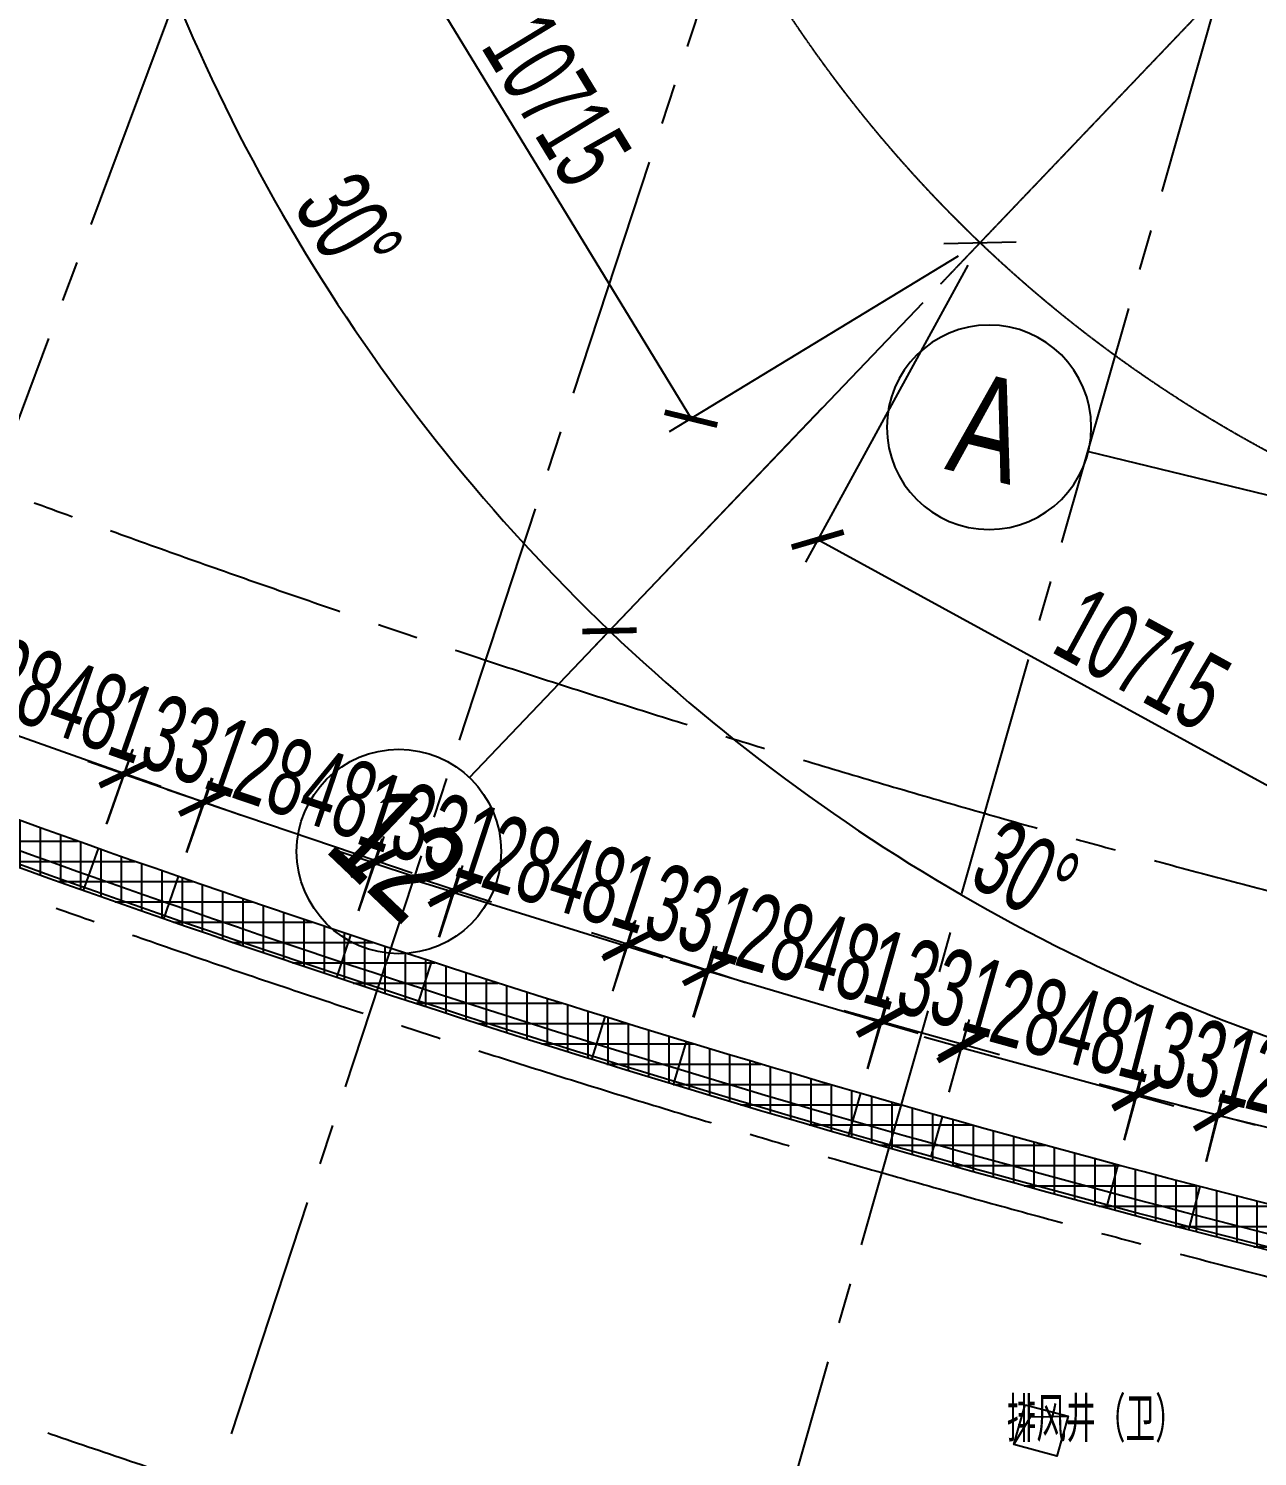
# Model space of a CAD drawing. Extents: x -668578 to 2331563, y -1202445 to 1620273.
# Drawn here: x 1367263 to 1386500, y 81021 to 103375 of the extents above; entities that cross this region are included whole.
import ezdxf
from ezdxf.enums import TextEntityAlignment as Align

# ---------------------------------------------------------------- set-up
doc = ezdxf.new("R2010")
doc.units = 0
for name, pattern in [('CENTER2', [28.575000000000003, 19.05, -3.175, 3.175, -3.175]), ('CONTINOUS', [0]), ('DOTE', [2.4200000000000004, 2, -0.2, 0.02, -0.2])]:
    doc.linetypes.add(name, pattern=pattern)
doc.layers.get('0').update_dxf_attribs({"color": 8})
doc.layers.get('Defpoints').update_dxf_attribs({"color": 8})
for name, color, linetype in [('#填充层', 8, 'Continuous'), ('#幕墙线-平面', 8, 'Continuous'), ('#标注', 8, 'Continuous'), ('#轴线', 8, 'CENTER2'), ('A-BEAM-PLAN-C', 8, 'Continuous'), ('A-DIMS-150', 8, 'Continuous'), ('A-ROOF-DRAN', 8, 'Continuous'), ('C-AXIS', 8, 'DOTE'), ('dim', 8, 'Continuous'), ('WALL', 8, 'Continuous'), ('外轮廓', 8, 'Continuous'), ('建-文字', 8, 'Continuous')]:
    doc.layers.add(name, color=color, linetype=linetype)
doc.styles.add('JHZX', font='jrs.shx', dxfattribs={"width": 0.6, "bigfont": 'jhz.shx'})
doc.styles.add('XD2008', font='xd-hzs.shx', dxfattribs={"width": 0.7, "bigfont": 'xd-hztxt.shx'})
doc.dimstyles.new('JZBZ-400', dxfattribs={"dimscale": 400, "dimtxt": 3, "dimasz": 1.5, "dimexe": 1, "dimexo": 1, "dimgap": 0.5, "dimtad": 1, "dimdec": 0, "dimdsep": 46, "dimtxsty": 'JHZX', "dimblk1": 'ARCHTICK', "dimblk2": 'ARCHTICK', "dimsah": 1, "dimcen": 0, "dimclrd": 1, "dimclre": 1, "dimclrt": 2, "dimazin": 2, "dimtfac": 1, "dimtdec": 0, "dimtix": 1, "dimtmove": 0, "dimatfit": 3, "dimfxl": 0, "dimtolj": 1, "dimlwd": -1, "dimlwe": -1, "dimarcsym": 0})

# ---------------------------------------------------------------- blocks, each defined once
blk = doc.blocks.new('_ARCHTICK')
at = {"color": 0, "linetype": 'ByBlock', "const_width": 0.15}
blk.add_lwpolyline([(-0.5, -0.5), (0.5, 0.5)], dxfattribs=at)
blk = doc.blocks.new('*D2939')
at = {"layer": '#标注', "ltscale": 300, "transparency": 16777216}
for p, q in [((-1772.791618300945, -1481.365197545436), (-9341.748198340536, -7862.657879242006)), ((165913.7732030131, -92055.65823940704), (164727.0996400029, -101884.2800072265))]:
    blk.add_line(p, q, dxfattribs=at)
blk.add_arc((197092.1482162317, 166179.1797920645), 269610.2124900237, 220.1338192809485, 263.1156299250187, dxfattribs=at)
at = {"layer": 'Defpoints', "color": 0, "ltscale": 300, "transparency": 16777216}
for p in [(197092.1482162317, 166179.1797920645), (-1466.975190824596, -1223.535190204158), (40379.67516651106, -53208.30268940322), (165961.7196095993, -91658.54220838404)]:
    blk.add_point(p, dxfattribs=at)
at = {"layer": '#标注', "ltscale": 300, "transparency": 16777216, "xscale": 600, "yscale": 600, "zscale": 600}
for p, rotation in [((-9035.931770864163, -7604.827871900749), 130.1338192809485), ((164775.0460465892, -101487.1639762035), 353.1156299250187)]:
    blk.add_blockref('_ARCHTICK', p, dxfattribs=dict(at, rotation=rotation))
at = {"layer": '#标注', "ltscale": 300, "transparency": 16777216, "insert": (69341.55334645722, -70334.48968467087), "char_height": 1200, "attachment_point": 5, "rotation": 331.6247246029835, "style": 'JHZX'}
blk.add_mtext('\\A1;42.98°', dxfattribs=at)
blk = doc.blocks.new('*U2924')
at = {"linetype": 'ByBlock'}
blk.add_line((-8.960830237663566e-17, -20), (0, 0), dxfattribs=at)
blk.add_circle((0, -24), 4, dxfattribs=at)
at = {"color": 253, "linetype": 'ByBlock', "style": 'JHZX', "width": 0.75}
blk.add_attdef('AXES', text='', height=4, dxfattribs=at).set_placement((0, -24), align=Align.MIDDLE_CENTER)
blk = doc.blocks.new('*U2976')
at = {"linetype": 'ByBlock'}
blk.add_line((20, 4.898587196589413e-16), (0, 0), dxfattribs=at)
blk.add_circle((24, 0), 4, dxfattribs=at)
at = {"color": 253, "linetype": 'ByBlock', "style": 'JHZX', "width": 0.75}
blk.add_attdef('AXES', text='', height=4, dxfattribs=at).set_placement((23.99999999999997, 0), align=Align.MIDDLE_CENTER)
blk = doc.blocks.new('*D2950')
at = {"layer": '#标注', "ltscale": 300, "transparency": 16777216}
for p, q in [((133390.0355047297, -15100.92370005199), (126192.5632046771, -17209.57077577114)), ((139311.267988294, -24828.53466124451), (134132.3976712741, -30253.41274646028))]:
    blk.add_line(p, q, dxfattribs=at)
blk.add_arc((154502.6209182229, -8915.558944607517), 29099.9999999962, 196.3290280231245, 226.3290280231343, dxfattribs=at)
at = {"layer": 'Defpoints', "color": 0, "ltscale": 300, "transparency": 16777216}
for p in [(154502.6209182229, -8915.558944607517), (133773.900694066, -14988.46252268027), (128421.4013697912, -21822.14590113019), (139587.4744052019, -24539.20783003292)]:
    blk.add_point(p, dxfattribs=at)
at = {"layer": '#标注', "ltscale": 300, "transparency": 16777216, "xscale": 600, "yscale": 600, "zscale": 600}
for p, rotation in [((126576.4283940134, -17097.10959839943), 106.3290280231245), ((134408.6040881819, -29964.08591524868), 316.3290280231343)]:
    blk.add_blockref('_ARCHTICK', p, dxfattribs=dict(at, rotation=rotation))
at = {"layer": '#标注', "ltscale": 300, "transparency": 16777216, "insert": (130328.8878681514, -23630.19894780376), "char_height": 1200, "attachment_point": 5, "rotation": 301.32902802312935, "style": 'JHZX'}
blk.add_mtext('\\A1;30°', dxfattribs=at)
blk = doc.blocks.new('*D2986')
at = {"layer": '#标注', "ltscale": 300, "transparency": 16777216}
for p, q in [((140017.0266164594, -24239.17616108882), (137475.6879236774, -28886.61252145324)), ((137667.5996026355, -28535.65681558783), (147068.9207415017, -33676.54295600543)), ((149418.3477553256, -29380.06230150642), (146877.0090625436, -34027.49866187084))]:
    blk.add_line(p, q, dxfattribs=at)
at = {"layer": 'Defpoints', "color": 0, "ltscale": 300, "transparency": 16777216}
for p in [(140208.9382954175, -23888.22045522341), (149610.2594342837, -29029.106595641), (147068.9207415017, -33676.54295600543)]:
    blk.add_point(p, dxfattribs=at)
at = {"layer": '#标注', "ltscale": 300, "transparency": 16777216, "xscale": 600, "yscale": 600, "zscale": 600}
for p, rotation in [((137667.5996026355, -28535.65681558783), 151.3290179572674), ((147068.9207415017, -33676.54295600543), 331.3290179572674)]:
    blk.add_blockref('_ARCHTICK', p, dxfattribs=dict(at, rotation=rotation))
at = {"layer": '#标注', "ltscale": 300, "transparency": 16777216, "insert": (142752.0835299847, -30404.1884740658), "char_height": 1200, "attachment_point": 5, "rotation": 331.32901795726735, "style": 'JHZX'}
blk.add_mtext('\\A1;10715', dxfattribs=at)
blk = doc.blocks.new('*D2987')
at = {"layer": '#标注', "ltscale": 300, "transparency": 16777216}
for p, q in [((134295.9201880385, -14943.40260763427), (129771.3381402881, -17697.53121179328)), ((130113.0163824813, -17489.55049438957), (135684.356247672, -26642.34905938437)), ((139867.2600532292, -24096.20117262906), (135342.6780054788, -26850.32977678808))]:
    blk.add_line(p, q, dxfattribs=at)
at = {"layer": 'Defpoints', "color": 0, "ltscale": 300, "transparency": 16777216}
for p in [(134637.5984302317, -14735.42189023057), (140208.9382954224, -23888.22045522535), (135684.356247672, -26642.34905938437)]:
    blk.add_point(p, dxfattribs=at)
at = {"layer": '#标注', "ltscale": 300, "transparency": 16777216, "xscale": 600, "yscale": 600, "zscale": 600}
for p, rotation in [((130113.0163824813, -17489.55049438957), 121.3290179573024), ((135684.356247672, -26642.34905938437), 301.3290179573024)]:
    blk.add_blockref('_ARCHTICK', p, dxfattribs=dict(at, rotation=rotation))
at = {"layer": '#标注', "ltscale": 300, "transparency": 16777216, "insert": (133582.042799463, -21649.98834207956), "char_height": 1200, "attachment_point": 5, "rotation": 301.32901795730237, "style": 'JHZX'}
blk.add_mtext('\\A1;10715', dxfattribs=at)
blk = doc.blocks.new('*D2990')
at = {"layer": '#标注', "ltscale": 300, "transparency": 16777216}
for p, q in [((139311.267988297, -24828.5346612455), (134132.3976712739, -30253.41274646215)), ((149303.0112213711, -30292.27662998808), (147530.4170065328, -37579.79402273084))]:
    blk.add_line(p, q, dxfattribs=at)
blk.add_arc((154502.6209182295, -8915.558944611948), 29099.99999999897, 226.3290280231214, 256.3290280231255, dxfattribs=at)
at = {"layer": 'Defpoints', "color": 0, "ltscale": 300, "transparency": 16777216}
for p in [(154502.6209182295, -8915.558944611948), (139587.4744052049, -24539.20783003397), (149397.5495794958, -29903.60903570848), (138368.9157058659, -33133.60089933025)]:
    blk.add_point(p, dxfattribs=at)
at = {"layer": '#标注', "ltscale": 300, "transparency": 16777216, "xscale": 600, "yscale": 600, "zscale": 600}
for p, rotation in [((134408.6040881818, -29964.08591525062), 136.3290280231214), ((147624.9553646575, -37191.12642845125), 346.3290280231255)]:
    blk.add_blockref('_ARCHTICK', p, dxfattribs=dict(at, rotation=rotation))
at = {"layer": '#标注', "ltscale": 300, "transparency": 16777216, "insert": (140924.8739941583, -33745.67751995946), "char_height": 1200, "attachment_point": 5, "rotation": 331.3290280231234, "style": 'JHZX'}
blk.add_mtext('\\A1;30°', dxfattribs=at)
blk = doc.blocks.new('*D3462')
at = {"layer": '#标注', "ltscale": 300, "transparency": 16777216}
for p, q in [((137883.9140936458, -41812.53172754078), (138174.0906062015, -40700.2724607506)), ((138073.1147052355, -41087.31750648055), (137492.5471366406, -40935.85365503158)), ((138073.1147052355, -41087.31750648055), (139361.1254537241, -41423.34569549205)), ((139171.9248421344, -42148.55991655228), (139462.1013546901, -41036.3006497621)), ((139361.1254537241, -41423.34569549205), (139941.6930223191, -41574.80954694104))]:
    blk.add_line(p, q, dxfattribs=at)
at = {"layer": 'Defpoints', "color": 0, "ltscale": 300, "transparency": 16777216}
for p in [(139361.1254537241, -41423.34569549205), (137782.9381926798, -42199.57677327074), (139070.9489411683, -42535.60496228224)]:
    blk.add_point(p, dxfattribs=at)
at = {"layer": '#标注', "ltscale": 300, "transparency": 16777216, "xscale": 600, "yscale": 600, "zscale": 600}
for p, rotation in [((138073.1147052355, -41087.31750648055), 345.3780687400813), ((139361.1254537241, -41423.34569549205), 165.3780687400813)]:
    blk.add_blockref('_ARCHTICK', p, dxfattribs=dict(at, rotation=rotation))
at = {"layer": '#标注', "ltscale": 300, "transparency": 16777216, "insert": (138919.0718814118, -40481.24150952638), "char_height": 1200, "attachment_point": 5, "rotation": 345.37806874008135, "style": 'JHZX'}
blk.add_mtext('\\A1;1331', dxfattribs=at)
blk = doc.blocks.new('*D3463')
at = {"layer": '#标注', "ltscale": 300, "transparency": 16777216}
for p, q in [((139166.7087078851, -42147.23649409984), (139441.854206371, -41031.3415891936)), ((139346.0944396542, -41419.71005737602), (138763.5417373806, -41276.07040730088)), ((139346.0944396542, -41419.71005737602), (142111.2653662172, -42101.51649778779)), ((141931.8796344481, -42829.04293451161), (142207.0251329339, -41713.14802960537)), ((142111.2653662172, -42101.51649778779), (142693.8180684908, -42245.15614786292))]:
    blk.add_line(p, q, dxfattribs=at)
at = {"layer": 'Defpoints', "color": 0, "ltscale": 300, "transparency": 16777216}
for p in [(142111.2653662172, -42101.51649778779), (139070.9489411684, -42535.60496228225), (141836.1198677313, -43217.41140269402)]:
    blk.add_point(p, dxfattribs=at)
at = {"layer": '#标注', "ltscale": 300, "transparency": 16777216, "xscale": 600, "yscale": 600, "zscale": 600}
for p, rotation in [((139346.0944396542, -41419.71005737602), 346.1489038226429), ((142111.2653662172, -42101.51649778779), 166.1489038226428)]:
    blk.add_blockref('_ARCHTICK', p, dxfattribs=dict(at, rotation=rotation))
at = {"layer": '#标注', "ltscale": 300, "transparency": 16777216, "insert": (140920.1994363692, -40983.87634121708), "char_height": 1200, "attachment_point": 5, "rotation": 346.14890382264286, "style": 'JHZX'}
blk.add_mtext('\\A1;2848', dxfattribs=at)
blk = doc.blocks.new('*D3503')
at = {"layer": '#标注', "ltscale": 300, "transparency": 16777216}
for p, q in [((119276.9047306372, -35899.0300217326), (119686.6864215447, -34742.26566943449)), ((119553.1202494514, -35119.30688425371), (118987.5584272226, -34918.95762611379)), ((119553.1202494514, -35119.30688425371), (122237.6704032375, -36070.30394701663)), ((121961.4548844233, -36850.02708449552), (122371.2365753308, -35693.26273219741)), ((122237.6704032375, -36070.30394701663), (122803.2322254663, -36270.65320515655))]:
    blk.add_line(p, q, dxfattribs=at)
at = {"layer": 'Defpoints', "color": 0, "ltscale": 300, "transparency": 16777216}
for p in [(122237.6704032375, -36070.30394701663), (119143.338558544, -36276.07123655181), (121827.88871233, -37227.06829931473)]:
    blk.add_point(p, dxfattribs=at)
at = {"layer": '#标注', "ltscale": 300, "transparency": 16777216, "xscale": 600, "yscale": 600, "zscale": 600}
for p, rotation in [((119553.1202494514, -35119.30688425371), 340.4934006862821), ((122237.6704032375, -36070.30394701663), 160.4934006862821)]:
    blk.add_blockref('_ARCHTICK', p, dxfattribs=dict(at, rotation=rotation))
at = {"layer": '#标注', "ltscale": 300, "transparency": 16777216, "insert": (121162.527670531, -34840.72298599675), "char_height": 1200, "attachment_point": 5, "rotation": 340.49340068628214, "style": 'JHZX'}
blk.add_mtext('\\A1;2848', dxfattribs=at)
blk = doc.blocks.new('*D3504')
at = {"layer": '#标注', "ltscale": 300, "transparency": 16777216}
for p, q in [((121953.8716321961, -36867.66758411101), (122361.474225157, -35705.45859775158)), ((122229.0940945052, -36082.9178684135), (121662.9051885123, -35884.34767243585)), ((122229.0940945052, -36082.9178684135), (123485.2114659049, -36523.45541687068)), ((123209.9890035958, -37308.2051325682), (123617.5915965567, -36145.99614620877)), ((123485.2114659049, -36523.45541687068), (124051.4003718977, -36722.02561284833))]:
    blk.add_line(p, q, dxfattribs=at)
at = {"layer": 'Defpoints', "color": 0, "ltscale": 300, "transparency": 16777216}
for p in [(123485.2114659049, -36523.45541687068), (121821.4915015444, -37245.12685477292), (123077.608872944, -37685.66440323011)]:
    blk.add_point(p, dxfattribs=at)
at = {"layer": '#标注', "ltscale": 300, "transparency": 16777216, "xscale": 600, "yscale": 600, "zscale": 600}
for p, rotation in [((122229.0940945052, -36082.9178684135), 340.673533407893), ((123485.2114659049, -36523.45541687068), 160.673533407893)]:
    blk.add_blockref('_ARCHTICK', p, dxfattribs=dict(at, rotation=rotation))
at = {"layer": '#标注', "ltscale": 300, "transparency": 16777216, "insert": (123121.9130415086, -35548.26810131827), "char_height": 1200, "attachment_point": 5, "rotation": 340.67353340789305, "style": 'JHZX'}
blk.add_mtext('\\A1;1331', dxfattribs=at)
blk = doc.blocks.new('*D3505')
at = {"layer": '#标注', "ltscale": 300, "transparency": 16777216}
for p, q in [((123206.2568218113, -37306.91685505027), (123602.2561672775, -36141.07019758922)), ((123473.6082184102, -36519.81774576906), (122905.4868961404, -36326.84582246815)), ((123473.6082184102, -36519.81774576906), (126170.3936777407, -37435.82609894585)), ((125903.0422811418, -38222.92520822705), (126299.041626608, -37057.078550766)), ((126170.3936777407, -37435.82609894585), (126738.5150000105, -37628.79802224676))]:
    blk.add_line(p, q, dxfattribs=at)
at = {"layer": 'Defpoints', "color": 0, "ltscale": 300, "transparency": 16777216}
for p in [(126170.3936777407, -37435.82609894585), (123077.608872944, -37685.66440323011), (125774.3943322746, -38601.6727564069)]:
    blk.add_point(p, dxfattribs=at)
at = {"layer": '#标注', "ltscale": 300, "transparency": 16777216, "xscale": 600, "yscale": 600, "zscale": 600}
for p, rotation in [((123473.6082184102, -36519.81774576906), 341.2390837919651), ((126170.3936777407, -37435.82609894585), 161.2390837919651)]:
    blk.add_blockref('_ARCHTICK', p, dxfattribs=dict(at, rotation=rotation))
at = {"layer": '#标注', "ltscale": 300, "transparency": 16777216, "insert": (125079.29684581, -36220.32682599777), "char_height": 1200, "attachment_point": 5, "rotation": 341.2390837919651, "style": 'JHZX'}
blk.add_mtext('\\A1;2848', dxfattribs=at)
blk = doc.blocks.new('*D3506')
at = {"layer": '#标注', "ltscale": 300, "transparency": 16777216}
for p, q in [((125899.2975039131, -38221.673812047), (126268.6889277003, -37097.85646414974)), ((126143.7857560618, -37477.85540850965), (125573.7873395219, -37290.5006510519)), ((126143.7857560618, -37477.85540850965), (127408.4195351286, -37893.53227369857)), ((127163.9312829799, -38637.35067723592), (127533.3227067671, -37513.53332933866)), ((127408.4195351286, -37893.53227369857), (127978.4179516685, -38080.88703115632))]:
    blk.add_line(p, q, dxfattribs=at)
at = {"layer": 'Defpoints', "color": 0, "ltscale": 300, "transparency": 16777216}
for p in [(127408.4195351286, -37893.53227369857), (125774.3943322746, -38601.67275640692), (127039.0281113414, -39017.34962159583)]:
    blk.add_point(p, dxfattribs=at)
at = {"layer": '#标注', "ltscale": 300, "transparency": 16777216, "xscale": 600, "yscale": 600, "zscale": 600}
for p, rotation in [((126143.7857560618, -37477.85540850965), 341.8046434101224), ((127408.4195351286, -37893.53227369857), 161.8046434101223)]:
    blk.add_blockref('_ARCHTICK', p, dxfattribs=dict(at, rotation=rotation))
at = {"layer": '#标注', "ltscale": 300, "transparency": 16777216, "insert": (127025.9089888722, -36925.6959523843), "char_height": 1200, "attachment_point": 5, "rotation": 341.8046434101223, "style": 'JHZX'}
blk.add_mtext('\\A1;1331', dxfattribs=at)
blk = doc.blocks.new('*D3507')
at = {"layer": '#标注', "ltscale": 300, "transparency": 16777216}
for p, q in [((127157.6073946968, -38635.33004937611), (127494.99582949, -37548.38651350269)), ((127376.4165461346, -37930.4060857224), (126803.3871878051, -37752.53716068939)), ((127376.4165461346, -37930.4060857224), (130096.3700292584, -38774.68255280133)), ((129877.5608778205, -39479.60651645504), (130214.9493126138, -38392.66298058162)), ((130096.3700292584, -38774.68255280133), (130669.399387588, -38952.55147783433))]:
    blk.add_line(p, q, dxfattribs=at)
at = {"layer": 'Defpoints', "color": 0, "ltscale": 300, "transparency": 16777216}
for p in [(130096.3700292584, -38774.68255280133), (127039.0281113414, -39017.34962159582), (129758.9815944652, -39861.62608867476)]:
    blk.add_point(p, dxfattribs=at)
at = {"layer": '#标注', "ltscale": 300, "transparency": 16777216, "xscale": 600, "yscale": 600, "zscale": 600}
for p, rotation in [((127376.4165461346, -37930.4060857224), 342.7556013806221), ((130096.3700292584, -38774.68255280133), 162.7556013806222)]:
    blk.add_blockref('_ARCHTICK', p, dxfattribs=dict(at, rotation=rotation))
at = {"layer": '#标注', "ltscale": 300, "transparency": 16777216, "insert": (128973.5518544072, -37588.50517482244), "char_height": 1200, "attachment_point": 5, "rotation": 342.7556013806222, "style": 'JHZX'}
blk.add_mtext('\\A1;2848', dxfattribs=at)
blk = doc.blocks.new('*D3508')
at = {"layer": '#标注', "ltscale": 300, "transparency": 16777216}
for p, q in [((129881.8500984174, -39480.9643875062), (130240.71017447, -38369.1718398833)), ((130117.8416705178, -38749.83354105186), (129546.8491187649, -38565.53078512353)), ((130117.8416705178, -38749.83354105186), (131384.6922019762, -39158.74263028656)), ((131148.7006298758, -39889.8734767409), (131507.5607059284, -38778.080929118)), ((131384.6922019762, -39158.74263028656), (131955.684753729, -39343.04538621489))]:
    blk.add_line(p, q, dxfattribs=at)
at = {"layer": 'Defpoints', "color": 0, "ltscale": 300, "transparency": 16777216}
for p in [(131384.6922019762, -39158.74263028656), (129758.9815944652, -39861.62608867476), (131025.8321259236, -40270.53517790946)]:
    blk.add_point(p, dxfattribs=at)
at = {"layer": '#标注', "ltscale": 300, "transparency": 16777216, "xscale": 600, "yscale": 600, "zscale": 600}
for p, rotation in [((130117.8416705178, -38749.83354105186), 342.1111601039634), ((131384.6922019762, -39158.74263028656), 162.1111601039634)]:
    blk.add_blockref('_ARCHTICK', p, dxfattribs=dict(at, rotation=rotation))
at = {"layer": '#标注', "ltscale": 300, "transparency": 16777216, "insert": (130997.0039441514, -38192.96468333209), "char_height": 1200, "attachment_point": 5, "rotation": 342.11116010396336, "style": 'JHZX'}
blk.add_mtext('\\A1;1331', dxfattribs=at)
blk = doc.blocks.new('*D3509')
at = {"layer": '#标注', "ltscale": 300, "transparency": 16777216}
for p, q in [((131139.4296615303, -39887.00473595718), (131468.4254662314, -38776.24202703402)), ((131354.8279306247, -39159.77246898627), (130779.5322676963, -38989.37616557626)), ((131354.8279306247, -39159.77246898627), (134085.6688864037, -39968.61778809883)), ((133870.2706173092, -40695.85005506974), (134199.2664220103, -39585.08734614657)), ((134085.6688864037, -39968.61778809883), (134660.9645493321, -40139.01409150883))]:
    blk.add_line(p, q, dxfattribs=at)
at = {"layer": 'Defpoints', "color": 0, "ltscale": 300, "transparency": 16777216}
for p in [(134085.6688864037, -39968.61778809883), (131025.8321259236, -40270.53517790943), (133756.6730817026, -41079.38049702199)]:
    blk.add_point(p, dxfattribs=at)
at = {"layer": '#标注', "ltscale": 300, "transparency": 16777216, "xscale": 600, "yscale": 600, "zscale": 600}
for p, rotation in [((131354.8279306247, -39159.77246898627), 343.5012851018569), ((134085.6688864037, -39968.61778809883), 163.501285101857)]:
    blk.add_blockref('_ARCHTICK', p, dxfattribs=dict(at, rotation=rotation))
at = {"layer": '#标注', "ltscale": 300, "transparency": 16777216, "insert": (132947.4434797275, -38797.13424463804), "char_height": 1200, "attachment_point": 5, "rotation": 343.501285101857, "style": 'JHZX'}
blk.add_mtext('\\A1;2848', dxfattribs=at)
blk = doc.blocks.new('*D3510')
at = {"layer": '#标注', "ltscale": 300, "transparency": 16777216}
for p, q in [((133865.2696327569, -40694.40414826912), (134184.0550284967, -39564.30529617716)), ((134075.4584774424, -39949.28164493004), (133497.9939543131, -39786.38681834853)), ((134075.4584774424, -39949.28164493004), (135356.5850076303, -40310.66987850158)), ((135146.3961629448, -41055.79238184064), (135465.1815586846, -39925.69352974869)), ((135356.5850076303, -40310.66987850158), (135934.0495307596, -40473.56470508309))]:
    blk.add_line(p, q, dxfattribs=at)
at = {"layer": 'Defpoints', "color": 0, "ltscale": 300, "transparency": 16777216}
for p in [(135356.5850076303, -40310.66987850158), (133756.6730817026, -41079.380497022), (135037.7996118905, -41440.76873059353)]:
    blk.add_point(p, dxfattribs=at)
at = {"layer": '#标注', "ltscale": 300, "transparency": 16777216, "xscale": 600, "yscale": 600, "zscale": 600}
for p, rotation in [((134075.4584774424, -39949.28164493004), 344.2469682038294), ((135356.5850076303, -40310.66987850158), 164.2469682038294)]:
    blk.add_blockref('_ARCHTICK', p, dxfattribs=dict(at, rotation=rotation))
at = {"layer": '#标注', "ltscale": 300, "transparency": 16777216, "insert": (134933.214844645, -39360.02306421005), "char_height": 1200, "attachment_point": 5, "rotation": 344.24696820382934, "style": 'JHZX'}
blk.add_mtext('\\A1;1331', dxfattribs=at)
blk = doc.blocks.new('*D3511')
at = {"layer": '#标注', "ltscale": 300, "transparency": 16777216}
for p, q in [((135142.6678890976, -41059.09834811718), (135440.5325418516, -39975.31516793459)), ((135334.5280891599, -40361.01330898471), (134755.9808775847, -40202.00662994709)), ((135334.5280891599, -40361.01330898471), (138080.8028454338, -41115.79359308816)), ((137888.9426453715, -41813.87863222062), (138186.8072981256, -40730.09545203803)), ((138080.8028454338, -41115.79359308816), (138659.3500570091, -41274.80027212578))]:
    blk.add_line(p, q, dxfattribs=at)
at = {"layer": 'Defpoints', "color": 0, "ltscale": 300, "transparency": 16777216}
for p in [(138080.8028454338, -41115.79359308816), (135036.6634364058, -41444.7964891673), (137782.9381926798, -42199.57677327075)]:
    blk.add_point(p, dxfattribs=at)
at = {"layer": '#标注', "ltscale": 300, "transparency": 16777216, "xscale": 600, "yscale": 600, "zscale": 600}
for p, rotation in [((135334.5280891599, -40361.01330898471), 344.6323857522107), ((138080.8028454338, -41115.79359308816), 164.6323857522106)]:
    blk.add_blockref('_ARCHTICK', p, dxfattribs=dict(at, rotation=rotation))
at = {"layer": '#标注', "ltscale": 300, "transparency": 16777216, "insert": (136919.6743726804, -39967.00716893618), "char_height": 1200, "attachment_point": 5, "rotation": 344.6323857522106, "style": 'JHZX'}
blk.add_mtext('\\A1;2848', dxfattribs=at)
blk = doc.blocks.new('DSGDFG')
at = {"layer": '#标注', "ltscale": 300}
blk.add_line((139643.4050473012, -23901.34086952958), (140774.4715435384, -23875.10004092113), dxfattribs=at)
blk.add_arc((197092.151355247, 166179.1920613433), 257800.0000000007, 220.1360728823768, 263.1156295571803, dxfattribs=at)
at = {"layer": '#轴线', "ltscale": 200}
for p, q in [((106320.1195375815, -77150.76251523872), (130859.3046354132, -11369.28023675107)), ((115997.9619056394, -80537.32965437206), (137919.2210288888, -13845.29048642633)), ((125802.1465973302, -83537.48897254444), (145071.3702494891, -16040.69799774676))]:
    blk.add_line(p, q, dxfattribs=at)
for radius in [206950.0000000004, 212800.0000000004, 220600.0000000004, 228400.0000000004, 236200.0000000004, 244000.0000000004, 251800.0000000004, 257800.0000000004]:
    blk.add_arc((197092.1513552468, 166179.1920613431), radius, 218.4388923744016, 265.1405841852512, dxfattribs=at)
at = {"layer": 'C-AXIS', "ltscale": 2}
blk.add_line((152431.0727914157, -11085.51017867547), (139587.4744052095, -24539.20783003344), dxfattribs=at)
for radius in [20700, 12200]:
    blk.add_circle((154502.6209182143, -8915.558944604883), radius, dxfattribs=at)
at = {"layer": '#标注'}
ref = blk.add_blockref('*U2976', (151687.1568915688, -20786.44996167821), dxfattribs=dict(at, xscale=-399.9999999999999, yscale=399.9999999999999, rotation=346.3290280223358))
ref.add_attrib('AXES', 'B', dxfattribs={"layer": '0', "color": 253, "linetype": 'ByBlock', "height": 1600, "rotation": 346.3290280223358, "style": 'JHZX', "width": 0.75}).set_placement((142359.1346288898, -18517.52936655675), align=Align.MIDDLE_CENTER)
ref = blk.add_blockref('*U2976', (149678.2167813028, -29045.63634009214), dxfattribs=dict(at, xscale=-399.9999999999999, yscale=399.9999999999999, rotation=346.3290280223358))
ref.add_attrib('AXES', 'A', dxfattribs={"layer": '0', "color": 253, "linetype": 'ByBlock', "height": 1600, "rotation": 346.3290280223358, "style": 'JHZX', "width": 0.75}).set_placement((140350.1945186239, -26776.71574497068), align=Align.MIDDLE_CENTER)
at = {"layer": '#标注', "linetype": 'ByBlock', "xscale": 400, "yscale": 400, "rotation": 316.3288078296102}
blk.add_blockref('*U2924', (137739.8856623652, -26474.59292638712), dxfattribs=at).add_auto_attribs({'AXES': '12'})
at = {"layer": '#标注', "ltscale": 300}
for base, center, p1, p2, picture, middle in [((40379.67516651106, -53208.30268940322), (197092.1482162317, 166179.1797920645), (-1466.975190824596, -1223.535190204158), (165961.7196095993, -91658.54220838402), '*D2939', (69341.55334645722, -70334.48968467087)), ((128421.4013697912, -21822.14590113019), (154502.6209182229, -8915.558944607503), (133773.900694066, -14988.46252268026), (139587.4744052019, -24539.20783003292), '*D2950', (130328.8878681514, -23630.19894780378)), ((138368.9157058659, -33133.60089933025), (154502.6209182295, -8915.558944611956), (139587.4744052049, -24539.20783003396), (149397.5495794958, -29903.60903570848), '*D2990', (140924.8739941583, -33745.67751995946))]:
    dim = blk.add_angular_dim_3p(base=base, center=center, p1=p1, p2=p2, dimstyle='JZBZ-400', override={"dimclrd": 256, "dimclre": 256, "dimclrt": 256}, dxfattribs=at)
    dim.commit()
    dim.dimension.update_dxf_attribs({"geometry": picture, "text_midpoint": middle})
for p1, p2, distance, picture, middle in [((134637.5984302317, -14735.42189023056), (140208.9382954224, -23888.22045522535), -5296.89220912341, '*D2987', (133582.042799463, -21649.98834207956)), ((140208.9382954175, -23888.2204552234), (149610.2594342837, -29029.106595641), -5296.892209123042, '*D2986', (142752.0835299847, -30404.1884740658))]:
    dim = blk.add_aligned_dim(p1=p1, p2=p2, distance=distance, dimstyle='JZBZ-400', override={"dimclrd": 256, "dimclre": 256, "dimclrt": 256}, dxfattribs=at)
    dim.commit()
    dim.dimension.update_dxf_attribs({"geometry": picture, "text_midpoint": middle})
blk = doc.blocks.new('YD')
at = {"layer": '#填充层', "ltscale": 5}
h = blk.add_hatch(dxfattribs=at)
h.set_pattern_fill('ANTOTI', color=256, scale=200, angle=45)
h.set_pattern_definition([(90, (-1246529.603847814, -127785.1802290026), (-317.5, 0), []), (180, (-1246529.603847814, -127785.1802290026), (0, -317.5), [])])
edge = h.paths.add_edge_path(flags=16)
edge.add_line((40946.61178736039, 3516.753132369908), (14650.6208875638, -24603.83725053715))
edge.add_arc((16378.78789034067, -26208.63881676878), 2358.378522728337, 137.1197600460366, 226.7493288149773)
edge.add_arc((192511.3871524155, 162303.9342696447), 260349.9980364952, 226.942719458952, 258.857721494596)
edge.add_arc((142654.1230129132, -90833.15856356034), 2349.737284795294, 258.851344741472, 348.5969613650525)
edge.add_line((144957.4781065462, -91297.72354307515), (153512.7646732167, -48901.72757195419))
edge.add_arc((151209.198546927, -48436.88017569559), 2349.999999999591, 348.5912288879845, 438.9113926627434)
edge.add_arc((192511.3880817397, 162303.936087817), 212399.9999994909, 245.84810402458749, 258.91139266272387, ccw=False)
edge.add_arc((95848.02380310395, -53265.67333362541), 23850.00000003809, 65.84810402457559, 75.29128432602731)
edge.add_arc((95848.02380312094, -53265.67333355648), 23849.99999996711, 75.29128432602475, 87.1003230833718)
edge.add_line((97054.53110914351, -29446.20986103163), (95502.57456601877, -29367.59990786995))
edge.add_arc((96724.7589061493, -5245.38218900685), 24153.1596739949, 240.4825347756992, 267.0995131255706, ccw=False)
edge.add_arc((192530.9687866459, 162330.5021008409), 217182.779635163, 226.9475356490689, 240.26928657971712, ccw=False)
edge.add_arc((42662.87701633316, 1914.787702096684), 2347.734988445398, 46.89114117351777, 136.9728308339699)
edge = h.paths.add_edge_path()
edge.add_line((40435.11222210433, 3994.632086007958), (14138.55912524718, -24126.55950311759))
edge.add_arc((16378.78789034067, -26208.63881676871), 3058.378522728378, 137.0954674065431, 226.7728816427173)
edge.add_arc((192511.3871524166, 162303.9342696439), 261049.9980364946, 226.9424768230808, 258.8577214945957)
edge.add_arc((142654.1521201693, -90833.20216269807), 3049.700132403243, 258.8521134943776, 348.5977301179537)
edge.add_line((145643.6613679554, -91436.11621543068), (154198.9333065797, -49040.19275381848))
edge.add_arc((151209.1985469267, -48436.88017569555), 3049.999999999778, 348.591228887984, 438.9113926627389)
edge.add_arc((192511.3880817376, 162303.9360878159), 211699.9999994892, 245.8481040245878, 258.9113926627243, ccw=False)
edge.add_arc((95848.02380310395, -53265.67333362244), 24550.00000003527, 65.84810402457389, 75.29128432602548)
edge.add_arc((95848.02380312141, -53265.67333355657), 24549.99999996711, 75.29128432602585, 87.1003230833733)
edge.add_line((97089.94222504343, -28747.106111313), (95537.98568191892, -28668.49615815132))
edge.add_arc((96724.7528751751, -5245.402937542211), 23453.13864693452, 240.4856842433272, 267.09950110078705, ccw=False)
edge.add_arc((192530.9687866475, 162330.5021008404), 216482.7796351638, 226.9475356490685, 240.2689395590359, ccw=False)
edge.add_arc((42662.86121079116, 1915.249691227102), 3047.408193911487, 46.89794227433863, 136.9728721995045)
at = {"layer": '#幕墙线-平面'}
for points in [[(40435.11222210433, 3994.632086007958), (14138.55912524718, -24126.55950311759, 0.4125654795315113), (14284.12874364667, -28437.10964840582, 0.1401637349170872), (142064.5168714751, -93825.35877141323, 0.4129137640716636), (145643.6613679554, -91436.11621543068), (154198.9333065797, -49040.19275381848, 0.415851172573542), (151795.7954180853, -45443.82085273754, -0.05706115868157192), (105892.8305461719, -30864.68323282224, 0.0412269805762971), (102081.3935101812, -29520.19793099842, 0.0515723014490322), (97089.94222504343, -28747.106111313), (95537.98568191892, -28668.49615815132, -0.1166494918624815), (85170.77498157625, -25655.08954039252, -0.05819113912414546), (44745.15521857492, 4140.277413631193, 0.4145966523742453)], [(40946.61178736039, 3516.753132369908), (14650.6208875638, -24603.83725053715, 0.4123212013457855), (14762.84691924974, -27926.3943390757, 0.1401626554194798), (142199.7890778044, -93138.55353687094, 0.4129137640716747), (144957.4781065462, -91297.72354307515), (153512.7646732167, -48901.72757195418, 0.4158511725735675), (151661.1666279833, -46130.75250062982, -0.05706115868157139), (105606.4205779387, -31503.40800147968, 0.0412269805762976), (101903.6599543788, -30197.25832944296, 0.05157230144903052), (97054.53110914351, -29446.20986103163), (95502.57456601877, -29367.59990786995, -0.1166634742026788), (84824.76658793679, -26263.59583964749, -0.0581926584149159), (44267.28778878669, 3628.767179571776, 0.4146312175975629)]]:
    blk.add_lwpolyline(points, format="xyb", close=True, dxfattribs=at)
at = {"layer": '#幕墙线-平面', "ltscale": 300}
for points in [[(121821.4915015444, -37245.12685477293), (121587.7507003811, -37904.94898070658)], [(123077.608872944, -37685.66440323011), (122848.0215066413, -38346.94319559702)], [(125774.3943322746, -38601.67275640693), (125553.7240647983, -39265.98039075408)], [(127039.0281113414, -39017.34962159589), (126822.5394387888, -39683.03171888889)], [(129753.3023660567, -39879.9225089746), (129545.7886201849, -40548.4567603591)], [(131025.8321259236, -40270.53517790943), (130822.5260835562, -40940.36101582331)], [(133756.6730817026, -41079.38049702199), (133562.3967449046, -41751.88083528246)], [(135036.6634364058, -41444.79648916722), (134860.1940409425, -42070.38305589078)], [(137782.9381926798, -42199.57677327075), (137601.9749667826, -42875.78111433414)], [(139069.8924956231, -42539.65436427276), (138893.1846689326, -43216.98319430031)]]:
    blk.add_lwpolyline(points, dxfattribs=at)
at = {"layer": '#标注', "ltscale": 300}
for p1, p2, distance, picture, middle in [((119143.3385585439, -36276.07123655181), (121827.88871233, -37227.06829931473), 1227.202021246153, '*D3503', (121162.527670531, -34840.72298599675)), ((121821.4915015444, -37245.12685477293), (123077.608872944, -37685.66440323011), 1231.612602145279, '*D3504', (123121.9130415086, -35548.26810131827)), ((123077.608872944, -37685.66440323011), (125774.3943322746, -38601.6727564069), 1231.2651665350904, '*D3505', (125079.29684581, -36220.32682599777)), ((125774.3943322746, -38601.6727564069), (127039.0281113414, -39017.34962159583), 1182.9689156534812, '*D3506', (127025.9089888722, -36925.6959523843)), ((127039.0281113414, -39017.34962159583), (129758.9815944652, -39861.62608867476), 1138.1024585287787, '*D3507', (128973.5518544072, -37588.50517482244)), ((129758.9815944652, -39861.62608867476), (131025.8321259236, -40270.53517790946), 1168.2736079935696, '*D3508', (130997.0039441514, -38192.96468333209)), ((131025.8321259236, -40270.53517790943), (133756.6730817026, -41079.38049702199), 1158.4610632408994, '*D3509', (132947.4434797275, -38797.13424463804)), ((133756.6730817026, -41079.38049702199), (135037.7996118905, -41440.76873059353), 1174.2008107800411, '*D3510', (134933.214844645, -39360.02306421005)), ((135036.6634364058, -41444.7964891673), (137782.9381926798, -42199.57677327075), 1123.9703434730616, '*D3511', (136919.6743726804, -39967.00716893618)), ((137782.9381926798, -42199.57677327075), (139070.9489411684, -42535.60496228225), 1149.4881839321579, '*D3462', (138919.0718814118, -40481.24150952638)), ((139070.9489411684, -42535.60496228225), (141836.1198677314, -43217.41140269402), 1149.3156590478945, '*D3463', (140920.1994363692, -40983.87634121708))]:
    dim = blk.add_aligned_dim(p1=p1, p2=p2, distance=distance, dimstyle='JZBZ-400', override={"dimclrd": 256, "dimclre": 256, "dimclrt": 256}, dxfattribs=at)
    dim.commit()
    dim.dimension.update_dxf_attribs({"geometry": picture, "text_midpoint": middle})

msp = doc.modelspace()

# ---------------------------------------------------------------- linework, layer by layer
at = {"layer": 'A-BEAM-PLAN-C', "linetype": 'CONTINOUS'}
msp.add_lwpolyline([(1382862.795363062, 81831.77494470318), (1383539.416178439, 81651.91932717219), (1383360.952359358, 81026.79141537528), (1382684.73548905, 81208.06198266169)], close=True, dxfattribs=at)
at = {"layer": 'A-DIMS-150'}
msp.add_lwpolyline([(1382684.73548905, 81208.06198266134), (1382945.149688699, 81640.46764433276), (1383539.416178439, 81651.91932717219)], dxfattribs=at)
at = {"layer": 'A-ROOF-DRAN'}
for radius, start, end in [(248400.0000000004, 226.4590978572969, 256.4212915874583), (248700.0000000004, 226.4596543510596, 256.4902948013072), (223700.0000000004, 238.2314232894801, 256.5083175125836), (224000.0000000004, 238.2314232894801, 256.4313417375274)]:
    msp.add_arc((1439040.991930386, 290089.1163168355), radius, start, end, dxfattribs=at)
at = {"layer": 'WALL'}
for points in [[(1287293.533937171, 131472.600906686), (1260997.333741212, 103351.7867051869, 0.4124196948266817), (1261121.467882162, 99676.39887791823, 0.1401630578287699), (1388681.081423358, 34401.33910836661, 0.4129137640716697), (1391732.147404863, 36438.03073151477), (1400287.428747232, 78834.0008063826, 0.4158511725735574), (1398238.852186548, 81899.76045976285, -0.05706115868157187), (1352238.313700121, 96509.88821632913, 0.04122698057629684), (1348496.740072122, 97829.72918471842, 0.05157230144903188), (1343596.781784064, 98588.65027858477), (1342044.82524094, 98667.26023174645, -0.1166585536428343), (1331477.946571351, 101738.907090422, -0.05819211921334685), (1290967.558575811, 131596.6296350241, 0.4146172761597979), (1287293.533937171, 131472.600906686)], [(1287439.678965651, 131336.0665176204), (1261143.645352062, 103215.4304571399, 0.4123421222924744), (1261258.252972438, 99822.30962520637, 0.1401627375944511), (1388719.730625166, 34597.56917537874, 0.4129137640717036), (1391536.095044461, 36477.57149504495), (1400091.380566271, 78873.56228691523, 0.4158511725735515), (1398200.386817947, 81703.49427465102, -0.05706115868157177), (1352156.482280626, 96327.39542528414, 0.04122698057629631), (1348445.959056179, 97636.28335659145, 0.05157230144903263), (1343586.664322379, 98388.90635009375), (1342034.707779254, 98467.51630325543, -0.116662496444477), (1331379.085812467, 101565.048844041, -0.0581925508730058), (1290831.025024443, 131450.4838538641, 0.4146282557356435)]]:
    msp.add_lwpolyline(points, format="xyb", close=True, dxfattribs=at)
at = {"layer": '外轮廓'}
msp.add_lwpolyline([(1325544.781521645, 88319.09809058052), (1321259.904594073, 80747.57011117876, 0.06532838853897718), (1379263.261267102, 57446.3366811962), (1381319.648258702, 65900.58742965639, -0.06519132091322977), (1325545.079409047, 88319.62446806984)], format="xyb", close=True, dxfattribs=at)

# ---------------------------------------------------------------- block references
at = {"layer": '#标注'}
msp.add_blockref('DSGDFG', (1241948.888846766, 123909.9834137514), dxfattribs=at)
at = {"layer": 'dim'}
msp.add_blockref('YD', (1246529.603847814, 127785.1802290026), dxfattribs=at)

# ---------------------------------------------------------------- texts
at = {"layer": '建-文字', "style": 'XD2008', "width": 0.7}
msp.add_text('排风井（卫）', height=700, dxfattribs=at).set_placement((1382572.828368875, 81248.15104415044))

doc.saveas('drawing.dxf')
